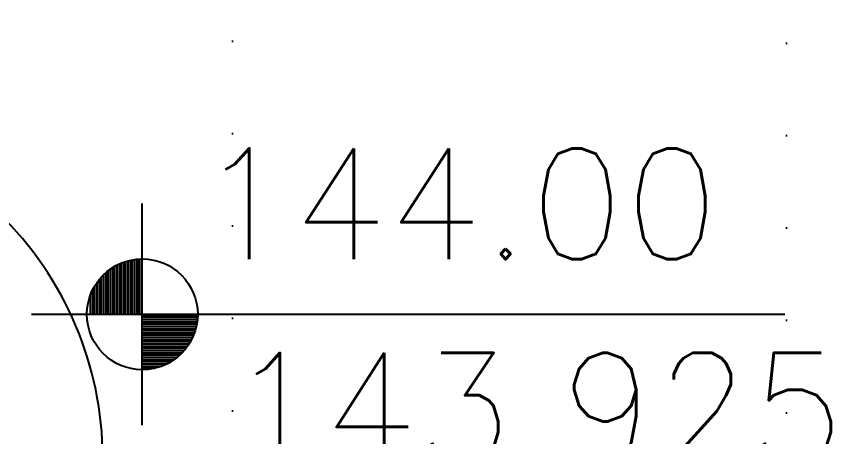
# Model space of a CAD drawing. Extents: x -68523 to 336700, y -113452 to 119396.
# Drawn here: x 201165 to 203370, y 22731 to 23870 of the extents above; entities that cross this region are included whole.
import ezdxf
from ezdxf.enums import TextEntityAlignment as Align

# ---------------------------------------------------------------- set-up
doc = ezdxf.new("R2010")
doc.units = 0
doc.header["$LTSCALE"] = 1000
doc.header["$MEASUREMENT"] = 0
doc.linetypes.add('S3144a$0$DOT', pattern=[0.25, 0, -0.25])
for name, color, linetype in [('N-DR', 7, 'CONTINUOUS'), ('S3144a$0$-12', 7, 'CONTINUOUS'), ('S3144a$0$4', 7, 'CONTINUOUS')]:
    doc.layers.add(name, color=color, linetype=linetype)
doc.styles.add('S3144a$0$ROMANS', font='romans')

msp = doc.modelspace()

# ---------------------------------------------------------------- linework, layer by layer
at = {"layer": 'N-DR', "color": 0}
msp.add_arc((200471.1, 22671.3), 927.6, 0.2287, 91.3012, dxfattribs=at)
at = {"layer": 'S3144a$0$-12', "color": 9, "linetype": 'Continuous'}
for p, q in [((201505.7, 22762.8), (201505.7, 23362.8)), ((201443.6, 23062.6), (201443.6, 23199)), ((201449.6, 23062.6), (201449.6, 23201.5)), ((201455.6, 23062.6), (201455.6, 23203.8)), ((201461.6, 23062.6), (201461.6, 23205.8)), ((201467.6, 23062.6), (201467.6, 23207.5)), ((201473.6, 23062.6), (201473.6, 23209)), ((201479.6, 23062.6), (201479.6, 23210.2)), ((201485.6, 23062.4), (201485.6, 23211.1)), ((201491.6, 23062.4), (201491.6, 23211.8)), ((201497.6, 23062.4), (201497.6, 23212.2)), ((201503.6, 23062.4), (201503.6, 23212.4)), ((201407.6, 23062.7), (201407.6, 23176)), ((201413.6, 23062.7), (201413.6, 23180.9)), ((201419.6, 23062.7), (201419.6, 23185.3)), ((201425.6, 23062.7), (201425.6, 23189.3)), ((201431.6, 23062.7), (201431.6, 23192.9)), ((201437.6, 23062.6), (201437.6, 23196.1)), ((201389.6, 23062.7), (201389.6, 23157.5)), ((201395.6, 23062.7), (201395.6, 23164.3)), ((201401.6, 23062.7), (201401.6, 23170.4)), ((201377.6, 23062.8), (201377.6, 23140.6)), ((201383.6, 23062.7), (201383.6, 23149.7)), ((201365.6, 23062.8), (201365.6, 23116.1)), ((201371.6, 23062.8), (201371.6, 23129.8)), ((201205.7, 23062.8), (203245.6, 23062.8)), ((201505.4, 23060.8), (201655.4, 23060.8)), ((201505.4, 23054.8), (201655.1, 23054.8)), ((201505.4, 23048.8), (201654.7, 23048.8)), ((201505.4, 23042.8), (201653.9, 23042.8)), ((201505.4, 23036.8), (201653.1, 23036.8)), ((201505.4, 23030.8), (201651.9, 23030.8)), ((201505.4, 23024.8), (201650.5, 23024.8)), ((201505.5, 23018.8), (201648.7, 23018.8)), ((201505.5, 23012.8), (201646.7, 23012.8)), ((201505.5, 23006.8), (201644.5, 23006.8)), ((201505.5, 23000.8), (201641.9, 23000.8)), ((201505.5, 22994.8), (201639.1, 22994.8)), ((201505.5, 22988.8), (201635.8, 22988.8)), ((201505.5, 22982.8), (201632.2, 22982.8)), ((201505.5, 22976.8), (201628.1, 22976.8)), ((201505.5, 22970.8), (201623.8, 22970.8)), ((201505.6, 22964.8), (201618.9, 22964.8)), ((201505.6, 22958.8), (201613.4, 22958.8)), ((201505.6, 22952.8), (201607.3, 22952.8)), ((201505.6, 22946.8), (201600.3, 22946.8)), ((201505.6, 22940.8), (201592.5, 22940.8)), ((201505.6, 22934.8), (201583.4, 22934.8)), ((201505.6, 22928.8), (201572.6, 22928.8)), ((201505.6, 22922.8), (201559, 22922.8)), ((201505.7, 22916.8), (201539.5, 22916.8))]:
    msp.add_line(p, q, dxfattribs=at)
msp.add_circle((201505.7, 23062.8), 150, dxfattribs=at)
at = {"layer": 'S3144a$0$4', "color": 7, "linetype": 'S3144a$0$DOT'}
for p, q in [((201750, 18050), (201750, 31550)), ((203250, 31550), (203250, 18050))]:
    msp.add_line(p, q, dxfattribs=at)
at = {"layer": 'S3144a$0$4', "linetype": 'S3144a$0$DOT'}
for p, q in [((201750, 18050), (201750, 31550)), ((203250, 31550), (203250, 18050))]:
    msp.add_line(p, q, dxfattribs=at)

# ---------------------------------------------------------------- texts
at = {"layer": 'S3144a$0$-12', "color": 9, "linetype": 'Continuous', "style": 'S3144a$0$ROMANS'}
for s, p in [('144.00', (201653.8, 23361.9)), ('143.925', (201736.7, 22808.1))]:
    msp.add_text(s, height=300, dxfattribs=at).set_placement(p, align=Align.MIDDLE_LEFT)

doc.saveas('drawing.dxf')
